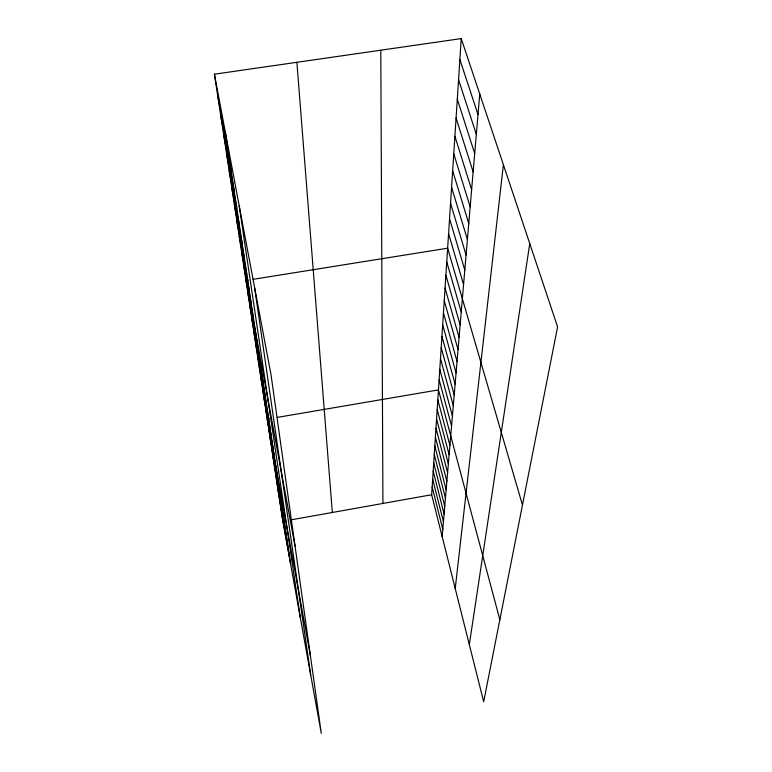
<?xml version="1.0" encoding="UTF-8"?>
<svg xmlns="http://www.w3.org/2000/svg" width="772" height="772" viewBox="0 0 772 772"><rect width="100%" height="100%" fill="white"/><g stroke="black" fill="none" stroke-linecap="round" stroke-linejoin="round"><path stroke-width="1.16" d="M461.231 38.6L557.596 326.855L483.677 701.748L431.664 494.746L461.231 38.6L214.404 74.199L282.851 521.312L321.297 733.4L271.04 374.806L214.404 74.199M442.173 536.588L479.75 93.981M455.229 588.525L503.383 164.677M469.318 644.61L529.756 243.595M291.121 519.836L431.664 494.746M269.447 418.733L267.208 419.119L310.383 655.496M277.293 417.401L438.457 389.899L499.851 619.704M248.352 280.082L245.988 280.458L295.039 546.074M253.081 279.329L447.644 248.198L522.461 505.023M459.88 59.541L478.003 114.546M458.568 79.738L476.324 134.357M457.304 99.231L474.703 153.454M456.088 118.058L473.139 171.876M454.901 136.248L471.624 189.661M453.762 153.831L470.167 206.838M452.662 170.844L468.758 223.436M451.591 187.306L467.398 239.484M450.558 203.248L466.076 255.021M449.555 218.698L464.802 270.055M448.59 233.675L463.567 284.617M446.756 261.882L461.241 312.013M445.898 275.179L460.141 324.906M445.058 288.091L459.079 337.441M444.247 300.655L458.047 349.61M443.456 312.882L457.043 361.441M442.684 324.771L456.069 372.944M441.931 336.351L455.113 384.138M441.198 347.622L454.197 395.032M440.484 358.604L453.289 405.638M439.799 369.296L452.411 415.963M439.123 379.727L451.562 426.019M437.82 399.819L449.922 445.386M437.193 409.498L449.13 454.708M436.576 418.945L448.358 463.798M435.977 428.17L447.606 472.667M435.398 437.174L446.863 481.332M434.819 445.965L446.148 489.786M434.269 454.563L445.444 498.036M433.719 462.968L444.759 506.104M433.188 471.181L444.093 513.988M432.667 479.209L443.437 521.689M432.156 487.064L442.8 529.225M217.569 94.869L228.319 152.045M220.618 114.796L231.262 171.519M223.562 134.01L234.099 190.288M226.399 152.557L236.84 208.382M229.149 170.467L239.474 225.829M231.793 187.77L242.022 242.678M234.35 204.503L244.483 258.948M236.83 220.686L246.857 274.678M239.233 236.348L249.153 289.886M241.549 251.518L251.382 304.602M243.798 266.215L253.534 318.846M248.034 293.881L257.578 345.615M250.032 306.909L259.488 358.218M251.971 319.569L261.332 370.444M253.853 331.873L263.127 382.323M255.686 343.829L264.873 393.855M257.462 355.467L266.572 405.078M259.199 366.787L268.222 415.983M260.888 377.817L269.824 426.598M262.528 388.548L271.387 436.923M264.13 398.999L272.902 446.978M265.693 409.189L274.388 456.763M268.695 428.798L277.235 475.6M270.142 438.245L278.605 484.662M271.551 447.461L279.937 493.501M272.921 456.455L281.24 502.118M274.272 465.236L282.513 510.533M275.585 473.805L283.758 518.736M276.868 482.182L284.964 526.755M278.113 490.365L286.151 534.581M279.339 498.365L287.309 542.224M280.535 506.181L288.438 549.703M281.712 513.834L289.539 557.008M225.26 131.809L290.619 564.139M239.137 205.448L300.26 617.33M254.644 287.782L310.682 674.815M296.882 62.3L332.327 512.483M380.789 50.199L382.922 503.45"/></g></svg>
